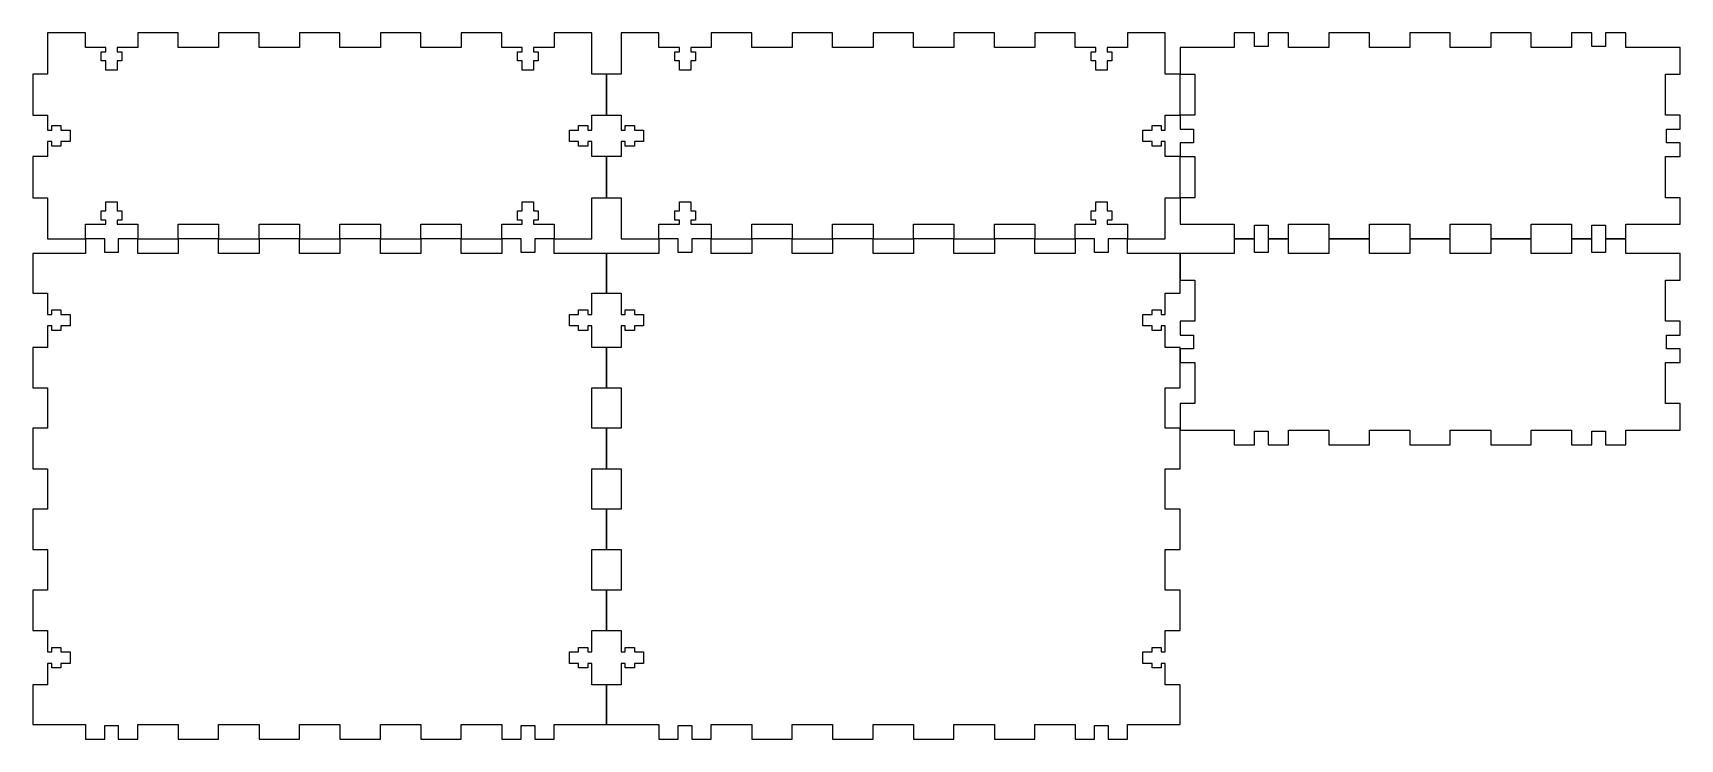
# Model space of a CAD drawing. Extents: x 6 to 454, y 6 to 198.
import ezdxf

# ---------------------------------------------------------------- set-up
doc = ezdxf.new("R2010")
doc.units = 0
doc.layers.get('0').update_dxf_attribs({"linetype": 'CONTINUOUS'})

msp = doc.modelspace()

# ---------------------------------------------------------------- linework, layer by layer
at = {"color": 7}
for points in [[(10.350152, 198.35), (10.350152, 187.149857), (6.349983, 187.149857), (6.349983, 175.950265), (10.350152, 175.950265), (10.350152, 171.899936), (11.449826, 171.899936), (11.449826, 173.15009), (13.950139, 173.15009), (13.950139, 171.899936), (16.4499, 171.899936), (16.4499, 168.7999), (13.950139, 168.7999), (13.950139, 167.549743), (11.449826, 167.549743), (11.449826, 168.7999), (10.350152, 168.7999), (10.350152, 164.750121), (6.349983, 164.750121), (6.349983, 153.54998), (10.350152, 153.54998), (10.350152, 142.349835), (20.6, 142.349835), (20.6, 146.350005), (26.174991, 146.350005), (26.174991, 147.450229), (24.924835, 147.450229), (24.924835, 149.949992), (26.174991, 149.949992), (26.174991, 152.449753), (29.275027, 152.449753), (29.275027, 149.949992), (30.525184, 149.949992), (30.525184, 147.450229), (29.275027, 147.450229), (29.275027, 146.350005), (34.850019, 146.350005), (34.850019, 142.349835), (45.850071, 142.349835), (45.850071, 146.350005), (56.850122, 146.350005), (56.850122, 142.349835), (67.850173, 142.349835), (67.850173, 146.350005), (78.850225, 146.350005), (78.850225, 142.349835), (89.849726, 142.349835), (89.849726, 146.350005), (100.84978, 146.350005), (100.84978, 142.349835), (111.849831, 142.349835), (111.849831, 146.350005), (122.849883, 146.350005), (122.849883, 142.349835), (133.849934, 142.349835), (133.849934, 146.350005), (139.424926, 146.350005), (139.424926, 147.450229), (138.17477, 147.450229), (138.17477, 149.949992), (139.424926, 149.949992), (139.424926, 152.449753), (142.524963, 152.449753), (142.524963, 149.949992), (143.775117, 149.949992), (143.775117, 147.450229), (142.524963, 147.450229), (142.524963, 146.350005), (148.099952, 146.350005), (148.099952, 142.349835), (158.3498, 142.349835), (158.3498, 153.54998), (162.34997, 153.54998), (162.34997, 164.750121), (158.3498, 164.750121), (158.3498, 168.7999), (157.250127, 168.7999), (157.250127, 167.549743), (154.749813, 167.549743), (154.749813, 168.7999), (152.250053, 168.7999), (152.250053, 171.899936), (154.749813, 171.899936), (154.749813, 173.15009), (157.250127, 173.15009), (157.250127, 171.899936), (158.3498, 171.899936), (158.3498, 175.950265), (162.34997, 175.950265), (162.34997, 187.149856), (158.3498, 187.149856), (158.3498, 198.35), (148.099952, 198.35), (148.099952, 194.34983), (142.524963, 194.34983), (142.524963, 193.250156), (143.775117, 193.250156), (143.775117, 190.749843), (142.524963, 190.749843), (142.524963, 188.250082), (139.424926, 188.250082), (139.424926, 190.749843), (138.17477, 190.749843), (138.17477, 193.250156), (139.424926, 193.250156), (139.424926, 194.34983), (133.849934, 194.34983), (133.849934, 198.35), (122.849883, 198.35), (122.849883, 194.34983), (111.849831, 194.34983), (111.849831, 198.35), (100.84978, 198.35), (100.84978, 194.34983), (89.849726, 194.34983), (89.849726, 198.35), (78.850225, 198.35), (78.850225, 194.34983), (67.850173, 194.34983), (67.850173, 198.35), (56.850122, 198.35), (56.850122, 194.34983), (45.850071, 194.34983), (45.850071, 198.35), (34.850019, 198.35), (34.850019, 194.34983), (29.275027, 194.34983), (29.275027, 193.250156), (30.525184, 193.250156), (30.525184, 190.749843), (29.275027, 190.749843), (29.275027, 188.250082), (26.174992, 188.250082), (26.174992, 190.749843), (24.924835, 190.749843), (24.924835, 193.250156), (26.174992, 193.250156), (26.174992, 194.34983), (20.6, 194.34983), (20.6, 198.35), (10.350152, 198.35), (10.350152, 198.35)], [(166.35014, 198.35), (166.35014, 187.149857), (162.34997, 187.149857), (162.34997, 175.950265), (166.35014, 175.950265), (166.35014, 171.899936), (167.449813, 171.899936), (167.449813, 173.15009), (169.950127, 173.15009), (169.950127, 171.899936), (172.449888, 171.899936), (172.449888, 168.7999), (169.950127, 168.7999), (169.950127, 167.549743), (167.449813, 167.549743), (167.449813, 168.7999), (166.35014, 168.7999), (166.35014, 164.750121), (162.34997, 164.750121), (162.34997, 153.54998), (166.35014, 153.54998), (166.35014, 142.349835), (176.599988, 142.349835), (176.599988, 146.350005), (182.174978, 146.350005), (182.174978, 147.450229), (180.924824, 147.450229), (180.924824, 149.949992), (182.174978, 149.949992), (182.174978, 152.449753), (185.275014, 152.449753), (185.275014, 149.949992), (186.525171, 149.949992), (186.525171, 147.450229), (185.275014, 147.450229), (185.275014, 146.350005), (190.850004, 146.350005), (190.850004, 142.349835), (201.850058, 142.349835), (201.850058, 146.350005), (212.850109, 146.350005), (212.850109, 142.349835), (223.85016, 142.349835), (223.85016, 146.350005), (234.850212, 146.350005), (234.850212, 142.349835), (245.849713, 142.349835), (245.849713, 146.350005), (256.849767, 146.350005), (256.849767, 142.349835), (267.849818, 142.349835), (267.849818, 146.350005), (278.84987, 146.350005), (278.84987, 142.349835), (289.849899, 142.349835), (289.849899, 146.350005), (295.424888, 146.350005), (295.424888, 147.450229), (294.174757, 147.450229), (294.174757, 149.949992), (295.424888, 149.949992), (295.424888, 152.449753), (298.52493, 152.449753), (298.52493, 149.949992), (299.77509, 149.949992), (299.77509, 147.450229), (298.52493, 147.450229), (298.52493, 146.350005), (304.09992, 146.350005), (304.09992, 142.349835), (314.349779, 142.349835), (314.349779, 153.54998), (318.34994, 153.54998), (318.34994, 164.750121), (314.349779, 164.750121), (314.349779, 168.7999), (313.2501, 168.7999), (313.2501, 167.549743), (310.749781, 167.549743), (310.749781, 168.7999), (308.250026, 168.7999), (308.250026, 171.899936), (310.749781, 171.899936), (310.749781, 173.15009), (313.2501, 173.15009), (313.2501, 171.899936), (314.349779, 171.899936), (314.349779, 175.950265), (318.34994, 175.950265), (318.34994, 187.149856), (314.349779, 187.149856), (314.349779, 198.35), (304.09992, 198.35), (304.09992, 194.34983), (298.52493, 194.34983), (298.52493, 193.250156), (299.77509, 193.250156), (299.77509, 190.749843), (298.52493, 190.749843), (298.52493, 188.250082), (295.424888, 188.250082), (295.424888, 190.749843), (294.174757, 190.749843), (294.174757, 193.250156), (295.424888, 193.250156), (295.424888, 194.34983), (289.849899, 194.34983), (289.849899, 198.35), (278.84987, 198.35), (278.84987, 194.34983), (267.849818, 194.34983), (267.849818, 198.35), (256.849767, 198.35), (256.849767, 194.34983), (245.849713, 194.34983), (245.849713, 198.35), (234.850212, 198.35), (234.850212, 194.34983), (223.85016, 194.34983), (223.85016, 198.35), (212.850109, 198.35), (212.850109, 194.34983), (201.850058, 194.34983), (201.850058, 198.35), (190.850004, 198.35), (190.850004, 194.34983), (185.275014, 194.34983), (185.275014, 193.250156), (186.525171, 193.250156), (186.525171, 190.749843), (185.275014, 190.749843), (185.275014, 188.250082), (182.174978, 188.250082), (182.174978, 190.749843), (180.924824, 190.749843), (180.924824, 193.250156), (182.174978, 193.250156), (182.174978, 194.34983), (176.599988, 194.34983), (176.599988, 198.35), (166.35014, 198.35), (166.35014, 198.35)], [(333.099918, 198.35), (333.099918, 194.349831), (318.34994, 194.349831), (318.34994, 187.149857), (322.350102, 187.149857), (322.350102, 175.950265), (318.34994, 175.950265), (318.34994, 172.199797), (322.049704, 172.199797), (322.049704, 168.500039), (318.34994, 168.500039), (318.34994, 164.750121), (322.350102, 164.750121), (322.350102, 153.54998), (318.34994, 153.54998), (318.34994, 146.350005), (333.099918, 146.350005), (333.099918, 142.349835), (338.624757, 142.349835), (338.624757, 146.050144), (342.325057, 146.050144), (342.325057, 142.349835), (347.849896, 142.349835), (347.849896, 146.350005), (358.84993, 146.350005), (358.84993, 142.349835), (369.849993, 142.349835), (369.849993, 146.350005), (380.850055, 146.350005), (380.850055, 142.349835), (391.85009, 142.349835), (391.85009, 146.350005), (402.850152, 146.350005), (402.850152, 142.349835), (413.850187, 142.349835), (413.850187, 146.350005), (424.849685, 146.350005), (424.849685, 142.349835), (430.375088, 142.349835), (430.375088, 146.050144), (434.074824, 146.050144), (434.074824, 142.349835), (439.600227, 142.349835), (439.600227, 146.350005), (454.350176, 146.350005), (454.350176, 153.54998), (450.350015, 153.54998), (450.350015, 164.750121), (454.350176, 164.750121), (454.350176, 168.500039), (450.649876, 168.500039), (450.649876, 172.199797), (454.350176, 172.199797), (454.350176, 175.950265), (450.350015, 175.950265), (450.350015, 187.149857), (454.350176, 187.149857), (454.350176, 194.349831), (439.600227, 194.349831), (439.600227, 198.35), (434.074824, 198.35), (434.074824, 194.650243), (430.375088, 194.650243), (430.375088, 198.35), (424.849685, 198.35), (424.849685, 194.349831), (413.850187, 194.349831), (413.850187, 198.35), (402.850152, 198.35), (402.850152, 194.349831), (391.85009, 194.349831), (391.85009, 198.35), (380.850055, 198.35), (380.850055, 194.349831), (369.849993, 194.349831), (369.849993, 198.35), (358.84993, 198.35), (358.84993, 194.349831), (347.849896, 194.349831), (347.849896, 198.35), (342.325057, 198.35), (342.325057, 194.650243), (338.624757, 194.650243), (338.624757, 198.35), (333.099918, 198.35), (333.099918, 198.35)], [(20.6, 142.349835), (20.6, 138.350216), (6.349983, 138.350216), (6.349983, 127.599866), (10.350152, 127.599866), (10.350152, 121.775175), (11.449826, 121.775175), (11.449826, 123.024779), (13.950139, 123.024779), (13.950139, 121.775175), (16.4499, 121.775175), (16.4499, 118.675139), (13.950139, 118.675139), (13.950139, 117.424982), (11.449826, 117.424982), (11.449826, 118.675139), (10.350152, 118.675139), (10.350152, 112.849897), (6.349983, 112.849897), (6.349983, 101.849843), (10.350152, 101.849843), (10.350152, 90.849792), (6.349983, 90.849792), (6.349983, 79.84974), (10.350152, 79.84974), (10.350152, 68.850239), (6.349983, 68.850239), (6.349983, 57.850188), (10.350152, 57.850188), (10.350152, 46.850134), (6.349983, 46.850134), (6.349983, 35.850082), (10.350152, 35.850082), (10.350152, 30.024841), (11.449826, 30.024841), (11.449826, 31.274995), (13.950139, 31.274995), (13.950139, 30.024841), (16.4499, 30.024841), (16.4499, 26.924805), (13.950139, 26.924805), (13.950139, 25.675201), (11.449826, 25.675201), (11.449826, 26.924805), (10.350152, 26.924805), (10.350152, 21.100113), (6.349983, 21.100113), (6.349983, 10.349761), (20.6, 10.349761), (20.6, 6.350144), (25.87513, 6.350144), (25.87513, 10.0499), (29.574888, 10.0499), (29.574888, 6.350144), (34.850019, 6.350144), (34.850019, 10.349761), (45.850071, 10.349761), (45.850071, 6.350144), (56.850122, 6.350144), (56.850122, 10.349761), (67.850173, 10.349761), (67.850173, 6.350144), (78.850225, 6.350144), (78.850225, 10.349761), (89.849726, 10.349761), (89.849726, 6.350144), (100.84978, 6.350144), (100.84978, 10.349761), (111.849831, 10.349761), (111.849831, 6.350144), (122.849883, 6.350144), (122.849883, 10.349761), (133.849934, 10.349761), (133.849934, 6.350144), (139.125065, 6.350144), (139.125065, 10.0499), (142.824824, 10.0499), (142.824824, 6.350144), (148.099952, 6.350144), (148.099952, 10.349761), (162.34997, 10.349761), (162.34997, 21.100113), (158.3498, 21.100113), (158.3498, 26.924805), (157.250127, 26.924805), (157.250127, 25.675201), (154.749813, 25.675201), (154.749813, 26.924805), (152.250053, 26.924805), (152.250053, 30.024841), (154.749813, 30.024841), (154.749813, 31.274995), (157.250127, 31.274995), (157.250127, 30.024841), (158.3498, 30.024841), (158.3498, 35.850082), (162.34997, 35.850082), (162.34997, 46.850134), (158.3498, 46.850134), (158.3498, 57.850188), (162.34997, 57.850188), (162.34997, 68.850239), (158.3498, 68.850239), (158.3498, 79.84974), (162.34997, 79.84974), (162.34997, 90.849792), (158.3498, 90.849792), (158.3498, 101.849843), (162.34997, 101.849843), (162.34997, 112.849897), (158.3498, 112.849897), (158.3498, 118.675139), (157.250127, 118.675139), (157.250127, 117.424982), (154.749813, 117.424982), (154.749813, 118.675139), (152.250053, 118.675139), (152.250053, 121.775175), (154.749813, 121.775175), (154.749813, 123.024779), (157.250127, 123.024779), (157.250127, 121.775175), (158.3498, 121.775175), (158.3498, 127.599866), (162.34997, 127.599866), (162.34997, 138.350216), (148.099952, 138.350216), (148.099952, 142.349835), (142.824824, 142.349835), (142.824824, 138.650077), (139.125065, 138.650077), (139.125065, 142.349835), (133.849934, 142.349835), (133.849934, 138.350216), (122.849883, 138.350216), (122.849883, 142.349835), (111.849831, 142.349835), (111.849831, 138.350216), (100.84978, 138.350216), (100.84978, 142.349835), (89.849726, 142.349835), (89.849726, 138.350216), (78.850225, 138.350216), (78.850225, 142.349835), (67.850173, 142.349835), (67.850173, 138.350216), (56.850122, 138.350216), (56.850122, 142.349835), (45.850071, 142.349835), (45.850071, 138.350216), (34.850019, 138.350216), (34.850019, 142.349835), (29.574888, 142.349835), (29.574888, 138.650077), (25.87513, 138.650077), (25.87513, 142.349835), (20.6, 142.349835), (20.6, 142.349835)], [(176.599988, 142.349835), (176.599988, 138.350216), (162.34997, 138.350216), (162.34997, 127.599866), (166.35014, 127.599866), (166.35014, 121.775175), (167.449813, 121.775175), (167.449813, 123.024779), (169.950127, 123.024779), (169.950127, 121.775175), (172.449888, 121.775175), (172.449888, 118.675139), (169.950127, 118.675139), (169.950127, 117.424982), (167.449813, 117.424982), (167.449813, 118.675139), (166.35014, 118.675139), (166.35014, 112.849897), (162.34997, 112.849897), (162.34997, 101.849843), (166.35014, 101.849843), (166.35014, 90.849792), (162.34997, 90.849792), (162.34997, 79.84974), (166.35014, 79.84974), (166.35014, 68.850239), (162.34997, 68.850239), (162.34997, 57.850188), (166.35014, 57.850188), (166.35014, 46.850134), (162.34997, 46.850134), (162.34997, 35.850082), (166.35014, 35.850082), (166.35014, 30.024841), (167.449813, 30.024841), (167.449813, 31.274995), (169.950127, 31.274995), (169.950127, 30.024841), (172.449888, 30.024841), (172.449888, 26.924805), (169.950127, 26.924805), (169.950127, 25.675201), (167.449813, 25.675201), (167.449813, 26.924805), (166.35014, 26.924805), (166.35014, 21.100113), (162.34997, 21.100113), (162.34997, 10.349761), (176.599988, 10.349761), (176.599988, 6.350144), (181.875117, 6.350144), (181.875117, 10.0499), (185.574875, 10.0499), (185.574875, 6.350144), (190.850004, 6.350144), (190.850004, 10.349761), (201.850058, 10.349761), (201.850058, 6.350144), (212.850109, 6.350144), (212.850109, 10.349761), (223.85016, 10.349761), (223.85016, 6.350144), (234.850212, 6.350144), (234.850212, 10.349761), (245.849713, 10.349761), (245.849713, 6.350144), (256.849767, 6.350144), (256.849767, 10.349761), (267.849818, 10.349761), (267.849818, 6.350144), (278.84987, 6.350144), (278.84987, 10.349761), (289.849899, 10.349761), (289.849899, 6.350144), (295.125055, 6.350144), (295.125055, 10.0499), (298.824791, 10.0499), (298.824791, 6.350144), (304.09992, 6.350144), (304.09992, 10.349761), (318.34994, 10.349761), (318.34994, 21.100113), (314.349779, 21.100113), (314.349779, 26.924805), (313.2501, 26.924805), (313.2501, 25.675201), (310.749781, 25.675201), (310.749781, 26.924805), (308.250026, 26.924805), (308.250026, 30.024841), (310.749781, 30.024841), (310.749781, 31.274995), (313.2501, 31.274995), (313.2501, 30.024841), (314.349779, 30.024841), (314.349779, 35.850082), (318.34994, 35.850082), (318.34994, 46.850134), (314.349779, 46.850134), (314.349779, 57.850188), (318.34994, 57.850188), (318.34994, 68.850239), (314.349779, 68.850239), (314.349779, 79.84974), (318.34994, 79.84974), (318.34994, 90.849792), (314.349779, 90.849792), (314.349779, 101.849843), (318.34994, 101.849843), (318.34994, 112.849897), (314.349779, 112.849897), (314.349779, 118.675139), (313.2501, 118.675139), (313.2501, 117.424982), (310.749781, 117.424982), (310.749781, 118.675139), (308.250026, 118.675139), (308.250026, 121.775175), (310.749781, 121.775175), (310.749781, 123.024779), (313.2501, 123.024779), (313.2501, 121.775175), (314.349779, 121.775175), (314.349779, 127.599866), (318.34994, 127.599866), (318.34994, 138.350216), (304.09992, 138.350216), (304.09992, 142.349835), (298.824791, 142.349835), (298.824791, 138.650077), (295.125055, 138.650077), (295.125055, 142.349835), (289.849899, 142.349835), (289.849899, 138.350216), (278.84987, 138.350216), (278.84987, 142.349835), (267.849818, 142.349835), (267.849818, 138.350216), (256.849767, 138.350216), (256.849767, 142.349835), (245.849713, 142.349835), (245.849713, 138.350216), (234.850212, 138.350216), (234.850212, 142.349835), (223.85016, 142.349835), (223.85016, 138.350216), (212.850109, 138.350216), (212.850109, 142.349835), (201.850058, 142.349835), (201.850058, 138.350216), (190.850004, 138.350216), (190.850004, 142.349835), (185.574875, 142.349835), (185.574875, 138.650077), (181.875117, 138.650077), (181.875117, 142.349835), (176.599988, 142.349835), (176.599988, 142.349835)], [(333.099918, 142.349835), (333.099918, 138.350216), (318.34994, 138.350216), (318.34994, 131.150242), (322.350102, 131.150242), (322.350102, 119.9501), (318.34994, 119.9501), (318.34994, 116.200183), (322.049704, 116.200183), (322.049704, 112.499874), (318.34994, 112.499874), (318.34994, 108.749956), (322.350102, 108.749956), (322.350102, 97.549812), (318.34994, 97.549812), (318.34994, 90.349841), (333.099918, 90.349841), (333.099918, 86.350221), (338.624757, 86.350221), (338.624757, 90.04998), (342.325057, 90.04998), (342.325057, 86.350221), (347.849896, 86.350221), (347.849896, 90.349841), (358.84993, 90.349841), (358.84993, 86.350221), (369.849993, 86.350221), (369.849993, 90.349841), (380.850055, 90.349841), (380.850055, 86.350221), (391.85009, 86.350221), (391.85009, 90.349841), (402.850152, 90.349841), (402.850152, 86.350221), (413.850187, 86.350221), (413.850187, 90.349841), (424.849685, 90.349841), (424.849685, 86.350221), (430.375088, 86.350221), (430.375088, 90.04998), (434.074824, 90.04998), (434.074824, 86.350221), (439.600227, 86.350221), (439.600227, 90.349841), (454.350176, 90.349841), (454.350176, 97.549812), (450.350015, 97.549812), (450.350015, 108.749956), (454.350176, 108.749956), (454.350176, 112.499874), (450.649876, 112.499874), (450.649876, 116.200183), (454.350176, 116.200183), (454.350176, 119.9501), (450.350015, 119.9501), (450.350015, 131.150242), (454.350176, 131.150242), (454.350176, 138.350216), (439.600227, 138.350216), (439.600227, 142.349835), (434.074824, 142.349835), (434.074824, 138.650077), (430.375088, 138.650077), (430.375088, 142.349835), (424.849685, 142.349835), (424.849685, 138.350216), (413.850187, 138.350216), (413.850187, 142.349835), (402.850152, 142.349835), (402.850152, 138.350216), (391.85009, 138.350216), (391.85009, 142.349835), (380.850055, 142.349835), (380.850055, 138.350216), (369.849993, 138.350216), (369.849993, 142.349835), (358.84993, 142.349835), (358.84993, 138.350216), (347.849896, 138.350216), (347.849896, 142.349835), (342.325057, 142.349835), (342.325057, 138.650077), (338.624757, 138.650077), (338.624757, 142.349835), (333.099918, 142.349835), (333.099918, 142.349835)]]:
    msp.add_lwpolyline(points, close=True, dxfattribs=at)

doc.saveas('drawing.dxf')
